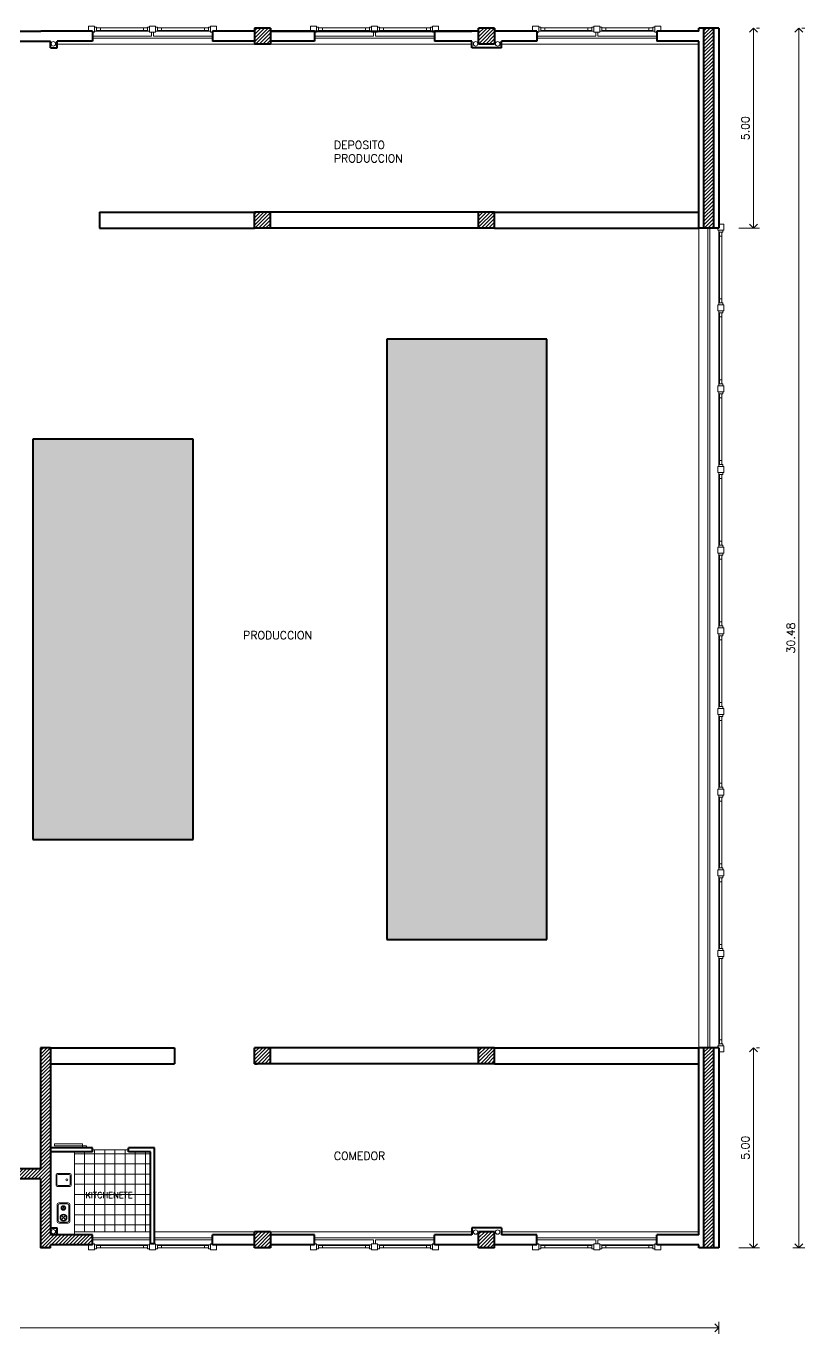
# Model space of a CAD drawing. Extents: x 952 to 1352, y -109 to 175.
# Drawn here: x 1112.36 to 1131.82, y 142.8 to 175.47 of the extents above; entities that cross this region are included whole.
import ezdxf

# ---------------------------------------------------------------- set-up
doc = ezdxf.new("R2010")
doc.units = 0
doc.header["$LTSCALE"] = 0.5
doc.layers.get('0').update_dxf_attribs({"linetype": 'CONTINUOUS'})
doc.layers.get('Defpoints').update_dxf_attribs({"linetype": 'CONTINUOUS'})
for name, color, linetype, lineweight in [('Acotaciones', 9, 'CONTINUOUS', 9), ('Carpintería', 55, 'CONTINUOUS', 20), ('Detalles 01', 8, 'CONTINUOUS', 9), ('Equipamiento fijo', 31, 'CONTINUOUS', 13), ('Equipamiento movil', 33, 'CONTINUOUS', 9), ('Muros corte', 7, 'CONTINUOUS', 40), ('Punta 015', 64, 'CONTINUOUS', 13), ('Punta 02', 11, 'CONTINUOUS', 20), ('Tratamiento pisos', 251, 'CONTINUOUS', 9), ('Vidrios', 147, 'CONTINUOUS', 13)]:
    doc.layers.add(name, color=color, linetype=linetype, lineweight=lineweight)
doc.styles.add('Texto 1.5 mm', font='simplex.shx', dxfattribs={"height": 0.15})
doc.styles.add('Texto 2 mm', font='simplex.shx', dxfattribs={"height": 0.2})
doc.dimstyles.new('Segunda línea', dxfattribs={"dimscale": 0, "dimtxt": 0.2, "dimasz": 0.2, "dimexe": 0.15, "dimexo": 0.5, "dimgap": 0.1, "dimtad": 1, "dimzin": 4, "dimdsep": 46, "dimtxsty": 'Texto 2 mm', "dimblk": 'OPEN90', "dimcen": 2.5, "dimclrd": 256, "dimclre": 256, "dimclrt": 256, "dimadec": 0, "dimazin": 0, "dimtfac": 1, "dimtmove": 2, "dimatfit": 3, "dimldrblk": 'OPEN90', "dimfxl": 1, "dimtolj": 1, "dimtzin": 0, "dimlwd": -1, "dimlwe": -1, "dimarcsym": 0})
pattern_1 = [(45, (2.81977, 32.74268), (-0.0449012806, 0.0449012806), [])]
pattern_2 = [(45, (2.81977, 47.21768), (-0.0449012806, 0.0449012806), [])]

# ---------------------------------------------------------------- blocks, each defined once
blk = doc.blocks.new('_Open90')
at = {"color": 0, "linetype": 'ByBlock', "lineweight": -2}
for p, q in [((0, 0), (-1, 0)), ((-0.5, 0.5), (0, 0)), ((0, 0), (-0.5, -0.5))]:
    blk.add_line(p, q, dxfattribs=at)
blk = doc.blocks.new('*D270')
at = {"layer": 'Acotaciones', "transparency": 16777216}
for p, q in [((1093.665, 143.098), (1093.665, 142.798)), ((1093.865, 142.948), (1129.465, 142.948)), ((1129.665, 143.098), (1129.665, 142.798))]:
    blk.add_line(p, q, dxfattribs=at)
at = {"layer": 'Defpoints', "color": 0, "transparency": 16777216}
for p in [(1093.665, 143.598), (1129.665, 143.598), (1129.665, 142.948)]:
    blk.add_point(p, dxfattribs=at)
at = {"layer": 'Acotaciones', "transparency": 16777216, "xscale": 0.2, "yscale": 0.2, "zscale": 0.2, "rotation": 180}
blk.add_blockref('_Open90', (1093.665, 142.948), dxfattribs=at)
at = {"layer": 'Acotaciones', "transparency": 16777216, "xscale": 0.2, "yscale": 0.2, "zscale": 0.2}
blk.add_blockref('_Open90', (1129.665, 142.948), dxfattribs=at)
at = {"layer": 'Acotaciones', "transparency": 16777216, "insert": (1111.665, 143.148), "char_height": 0.2, "attachment_point": 5, "style": 'Texto 2 mm'}
blk.add_mtext('\\A1;36.00', dxfattribs=at)
blk = doc.blocks.new('*D271')
at = {"layer": 'Acotaciones', "transparency": 16777216}
for p, q in [((1131.665, 145.148), (1131.665, 175.223)), ((1131.743, 175.423), (1131.815, 175.423)), ((1131.515, 144.948), (1131.815, 144.948))]:
    blk.add_line(p, q, dxfattribs=at)
at = {"layer": 'Defpoints', "color": 0, "transparency": 16777216}
for p in [(1131.243, 175.423), (1131.665, 175.423), (1131.015, 144.948)]:
    blk.add_point(p, dxfattribs=at)
at = {"layer": 'Acotaciones', "transparency": 16777216, "xscale": 0.2, "yscale": 0.2, "zscale": 0.2}
for p, rotation in [((1131.665, 175.423), 90), ((1131.665, 144.948), 270)]:
    blk.add_blockref('_Open90', p, dxfattribs=dict(at, rotation=rotation))
at = {"layer": 'Acotaciones', "transparency": 16777216, "insert": (1131.465, 160.185), "char_height": 0.2, "attachment_point": 5, "rotation": 90, "style": 'Texto 2 mm'}
blk.add_mtext('\\A1;30.48', dxfattribs=at)
blk = doc.blocks.new('*D272')
at = {"layer": 'Acotaciones', "transparency": 16777216}
for p, q in [((1130.529, 170.623), (1130.529, 175.223)), ((1130.608, 175.423), (1130.679, 175.423)), ((1130.165, 170.423), (1130.679, 170.423))]:
    blk.add_line(p, q, dxfattribs=at)
at = {"layer": 'Defpoints', "color": 0, "transparency": 16777216}
for p in [(1130.108, 175.423), (1130.529, 175.423), (1129.665, 170.423)]:
    blk.add_point(p, dxfattribs=at)
at = {"layer": 'Acotaciones', "transparency": 16777216, "xscale": 0.2, "yscale": 0.2, "zscale": 0.2}
for p, rotation in [((1130.529, 175.423), 90), ((1130.529, 170.423), 270)]:
    blk.add_blockref('_Open90', p, dxfattribs=dict(at, rotation=rotation))
at = {"layer": 'Acotaciones', "transparency": 16777216, "insert": (1130.329, 172.923), "char_height": 0.2, "attachment_point": 5, "rotation": 90, "style": 'Texto 2 mm'}
blk.add_mtext('\\A1;5.00', dxfattribs=at)
blk = doc.blocks.new('*D273')
at = {"layer": 'Acotaciones', "transparency": 16777216}
for p, q in [((1130.529, 145.148), (1130.529, 149.748)), ((1130.608, 149.948), (1130.679, 149.948)), ((1130.165, 144.948), (1130.679, 144.948))]:
    blk.add_line(p, q, dxfattribs=at)
at = {"layer": 'Defpoints', "color": 0, "transparency": 16777216}
for p in [(1130.108, 149.948), (1130.529, 149.948), (1129.665, 144.948)]:
    blk.add_point(p, dxfattribs=at)
at = {"layer": 'Acotaciones', "transparency": 16777216, "xscale": 0.2, "yscale": 0.2, "zscale": 0.2}
for p, rotation in [((1130.529, 149.948), 90), ((1130.529, 144.948), 270)]:
    blk.add_blockref('_Open90', p, dxfattribs=dict(at, rotation=rotation))
at = {"layer": 'Acotaciones', "transparency": 16777216, "insert": (1130.329, 147.448), "char_height": 0.2, "attachment_point": 5, "rotation": 90, "style": 'Texto 2 mm'}
blk.add_mtext('\\A1;5.00', dxfattribs=at)

msp = doc.modelspace()

# ---------------------------------------------------------------- hatches: boundary and pattern name
at = {"layer": 'Detalles 01'}
h = msp.add_hatch(dxfattribs=at)
h.set_pattern_fill('ANSI31', color=256, scale=0.02, style=0)
h.set_pattern_definition(pattern_2)
h.paths.add_polyline_path([(1118.065, 175.023), (1118.465, 175.023), (1118.465, 175.423), (1118.065, 175.423)])
h = msp.add_hatch(dxfattribs=at)
h.set_pattern_fill('ANSI31', color=256, scale=0.02, style=0)
h.set_pattern_definition(pattern_2)
h.paths.add_polyline_path([(1124.065, 175.423), (1123.665, 175.423), (1123.665, 175.023), (1124.065, 175.023)])
h = msp.add_hatch(dxfattribs=at)
h.set_pattern_fill('ANSI31', color=256, scale=0.02, style=0)
h.set_pattern_definition(pattern_2)
h.paths.add_polyline_path([(1129.295, 170.423), (1129.535, 170.423), (1129.535, 175.423), (1129.295, 175.423)])
h = msp.add_hatch(dxfattribs=at)
h.set_pattern_fill('ANSI31', color=256, scale=0.02, style=0)
h.set_pattern_definition(pattern_2)
h.paths.add_polyline_path([(1118.465, 170.423), (1118.465, 170.823), (1118.065, 170.823), (1118.065, 170.423)])
h = msp.add_hatch(dxfattribs=at)
h.set_pattern_fill('ANSI31', color=256, scale=0.02, style=0)
h.set_pattern_definition(pattern_2)
h.paths.add_polyline_path([(1123.665, 170.423), (1124.065, 170.423), (1124.065, 170.823), (1123.665, 170.823)])
h = msp.add_hatch(dxfattribs=at)
h.set_pattern_fill('ANSI31,_O', color=256, scale=0.02)
h.set_pattern_definition(pattern_1)
h.paths.add_polyline_path([(1111.848, 146.923), (1111.848, 146.673), (1112.715, 146.673), (1112.715, 144.948), (1112.965, 144.948), (1112.965, 145.023), (1114.015, 145.023), (1114.015, 145.273), (1112.965, 145.273), (1112.965, 149.948), (1112.715, 149.948), (1112.715, 146.923)])
h = msp.add_hatch(dxfattribs=at)
h.set_pattern_fill('ANSI31', color=256, scale=0.02, style=0)
h.set_pattern_definition(pattern_1)
h.paths.add_polyline_path([(1118.065, 149.948), (1118.065, 149.548), (1118.465, 149.548), (1118.465, 149.948)])
h = msp.add_hatch(dxfattribs=at)
h.set_pattern_fill('ANSI31', color=256, scale=0.02, style=0)
h.set_pattern_definition(pattern_1)
h.paths.add_polyline_path([(1123.665, 149.948), (1123.665, 149.548), (1124.065, 149.548), (1124.065, 149.948)])
h = msp.add_hatch(dxfattribs=at)
h.set_pattern_fill('ANSI31', color=256, scale=0.02, style=0)
h.set_pattern_definition(pattern_1)
h.paths.add_polyline_path([(1129.535, 149.948), (1129.295, 149.948), (1129.295, 144.948), (1129.535, 144.948)])
h = msp.add_hatch(dxfattribs=at)
h.set_pattern_fill('ANSI31', color=256, scale=0.02, style=0)
h.set_pattern_definition(pattern_1)
h.paths.add_polyline_path([(1118.465, 144.948), (1118.465, 145.348), (1118.065, 145.348), (1118.065, 144.948)])
h = msp.add_hatch(dxfattribs=at)
h.set_pattern_fill('ANSI31', color=256, scale=0.02, style=0)
h.set_pattern_definition(pattern_1)
h.paths.add_polyline_path([(1123.665, 144.948), (1124.065, 144.948), (1124.065, 145.348), (1123.665, 145.348)])
at = {"layer": 'Tratamiento pisos'}
h = msp.add_hatch(dxfattribs=at)
h.set_pattern_fill('NET,_I', color=256, scale=0.08, angle=-90, style=2)
h.set_pattern_definition([(270, (2.81977, 32.74268), (0.254, -4e-17), []), (0, (2.81977, 32.74268), (6e-17, 0.254), [])])
h.paths.add_polyline_path([(1114.015, 147.398), (1114.015, 147.348), (1113.565, 147.348), (1113.565, 145.348), (1115.44, 145.348), (1115.465, 145.348), (1115.465, 147.348), (1114.915, 147.348), (1114.915, 147.398)])
at = {"layer": 'Vidrios'}
h = msp.add_hatch(color=252, dxfattribs=at)
h.dxf.hatch_style = 1
h.paths.add_polyline_path([(1121.369, 152.651), (1125.369, 152.651), (1125.369, 167.651), (1121.369, 167.651)])
h.paths.add_polyline_path([(1116.529, 165.151), (1112.529, 165.151), (1112.529, 155.151), (1116.529, 155.151)])

# ---------------------------------------------------------------- linework, layer by layer
at = {"layer": 'Carpintería'}
for p, q in [((1114.065, 175.473), (1113.915, 175.473)), ((1113.915, 175.473), (1113.915, 175.348)), ((1114.065, 175.473), (1114.065, 175.323)), ((1115.59, 175.473), (1115.44, 175.473)), ((1115.44, 175.473), (1115.44, 175.323)), ((1115.59, 175.473), (1115.59, 175.323)), ((1116.965, 175.473), (1116.965, 175.323)), ((1116.965, 175.473), (1117.115, 175.473)), ((1117.115, 175.473), (1117.115, 175.348)), ((1119.615, 175.473), (1119.465, 175.473)), ((1119.465, 175.473), (1119.465, 175.348)), ((1119.615, 175.473), (1119.615, 175.323)), ((1121.14, 175.473), (1120.99, 175.473)), ((1120.99, 175.473), (1120.99, 175.323)), ((1121.14, 175.473), (1121.14, 175.323)), ((1122.515, 175.473), (1122.515, 175.323)), ((1122.515, 175.473), (1122.665, 175.473)), ((1122.665, 175.473), (1122.665, 175.348)), ((1125.165, 175.473), (1125.015, 175.473)), ((1125.015, 175.473), (1125.015, 175.348)), ((1125.165, 175.473), (1125.165, 175.323)), ((1126.69, 175.473), (1126.54, 175.473)), ((1126.54, 175.473), (1126.54, 175.323)), ((1126.69, 175.473), (1126.69, 175.323)), ((1128.065, 175.473), (1128.065, 175.323)), ((1128.065, 175.473), (1128.215, 175.473)), ((1128.215, 175.473), (1128.215, 175.348)), ((1114.065, 175.323), (1114.015, 175.323)), ((1114.065, 175.448), (1114.115, 175.448)), ((1114.115, 175.348), (1114.065, 175.348)), ((1114.115, 175.448), (1114.115, 175.348)), ((1114.115, 175.428), (1115.39, 175.428)), ((1114.115, 175.368), (1115.39, 175.368)), ((1114.215, 175.428), (1114.215, 175.368)), ((1115.29, 175.428), (1115.29, 175.368)), ((1115.44, 175.448), (1115.39, 175.448)), ((1115.39, 175.348), (1115.39, 175.448)), ((1115.39, 175.348), (1115.44, 175.348)), ((1115.59, 175.323), (1115.44, 175.323)), ((1115.59, 175.448), (1115.64, 175.448)), ((1115.64, 175.348), (1115.59, 175.348)), ((1115.64, 175.448), (1115.64, 175.348)), ((1115.64, 175.428), (1116.915, 175.428)), ((1115.64, 175.368), (1116.915, 175.368)), ((1115.74, 175.428), (1115.74, 175.368)), ((1116.815, 175.428), (1116.815, 175.368)), ((1116.915, 175.448), (1116.915, 175.348)), ((1116.965, 175.448), (1116.915, 175.448)), ((1116.915, 175.348), (1116.965, 175.348)), ((1116.965, 175.323), (1117.015, 175.323)), ((1119.615, 175.323), (1119.565, 175.323)), ((1119.615, 175.448), (1119.665, 175.448)), ((1119.665, 175.348), (1119.615, 175.348)), ((1119.665, 175.448), (1119.665, 175.348)), ((1119.665, 175.428), (1120.94, 175.428)), ((1119.665, 175.368), (1120.94, 175.368)), ((1119.765, 175.428), (1119.765, 175.368)), ((1120.84, 175.428), (1120.84, 175.368)), ((1120.99, 175.448), (1120.94, 175.448)), ((1120.94, 175.348), (1120.94, 175.448)), ((1120.94, 175.348), (1120.99, 175.348)), ((1121.14, 175.323), (1120.99, 175.323)), ((1121.14, 175.448), (1121.19, 175.448)), ((1121.19, 175.348), (1121.14, 175.348)), ((1121.19, 175.448), (1121.19, 175.348)), ((1121.19, 175.428), (1122.465, 175.428)), ((1121.19, 175.368), (1122.465, 175.368)), ((1121.29, 175.428), (1121.29, 175.368)), ((1122.365, 175.428), (1122.365, 175.368)), ((1122.465, 175.448), (1122.465, 175.348)), ((1122.515, 175.448), (1122.465, 175.448)), ((1122.465, 175.348), (1122.515, 175.348)), ((1122.515, 175.323), (1122.565, 175.323)), ((1125.165, 175.323), (1125.115, 175.323)), ((1125.165, 175.448), (1125.215, 175.448)), ((1125.215, 175.348), (1125.165, 175.348)), ((1125.215, 175.448), (1125.215, 175.348)), ((1125.215, 175.428), (1126.49, 175.428)), ((1125.215, 175.368), (1126.49, 175.368)), ((1125.315, 175.428), (1125.315, 175.368)), ((1126.39, 175.428), (1126.39, 175.368)), ((1126.54, 175.448), (1126.49, 175.448)), ((1126.49, 175.348), (1126.49, 175.448)), ((1126.49, 175.348), (1126.54, 175.348)), ((1126.69, 175.323), (1126.54, 175.323)), ((1126.69, 175.448), (1126.74, 175.448)), ((1126.74, 175.348), (1126.69, 175.348)), ((1126.74, 175.448), (1126.74, 175.348)), ((1126.74, 175.428), (1128.015, 175.428)), ((1126.74, 175.368), (1128.015, 175.368)), ((1126.84, 175.428), (1126.84, 175.368)), ((1127.915, 175.428), (1127.915, 175.368)), ((1128.015, 175.448), (1128.015, 175.348)), ((1128.065, 175.448), (1128.015, 175.448)), ((1128.015, 175.348), (1128.065, 175.348)), ((1128.065, 175.323), (1128.115, 175.323)), ((1129.64, 170.423), (1129.64, 170.373)), ((1129.79, 170.373), (1129.64, 170.373)), ((1129.79, 170.523), (1129.665, 170.523)), ((1129.665, 170.373), (1129.665, 170.323)), ((1129.765, 170.323), (1129.665, 170.323)), ((1129.685, 168.556), (1129.685, 170.323)), ((1129.745, 168.556), (1129.745, 170.323)), ((1129.765, 170.373), (1129.765, 170.323)), ((1129.79, 170.523), (1129.79, 170.373)), ((1129.745, 170.223), (1129.685, 170.223)), ((1129.685, 168.656), (1129.745, 168.656)), ((1129.64, 168.506), (1129.64, 168.356)), ((1129.64, 168.506), (1129.79, 168.506)), ((1129.64, 168.356), (1129.79, 168.356)), ((1129.665, 168.506), (1129.665, 168.556)), ((1129.665, 168.556), (1129.765, 168.556)), ((1129.665, 168.356), (1129.665, 168.306)), ((1129.765, 168.306), (1129.665, 168.306)), ((1129.685, 166.539), (1129.685, 168.306)), ((1129.745, 166.539), (1129.745, 168.306)), ((1129.765, 168.556), (1129.765, 168.506)), ((1129.765, 168.356), (1129.765, 168.306)), ((1129.79, 168.506), (1129.79, 168.356)), ((1129.745, 168.206), (1129.685, 168.206)), ((1129.64, 166.489), (1129.64, 166.339)), ((1129.64, 166.489), (1129.79, 166.489)), ((1129.64, 166.339), (1129.79, 166.339)), ((1129.665, 166.489), (1129.665, 166.539)), ((1129.665, 166.539), (1129.765, 166.539)), ((1129.665, 166.339), (1129.665, 166.289)), ((1129.685, 166.639), (1129.745, 166.639)), ((1129.765, 166.539), (1129.765, 166.489)), ((1129.765, 166.339), (1129.765, 166.289)), ((1129.79, 166.489), (1129.79, 166.339)), ((1129.765, 166.289), (1129.665, 166.289)), ((1129.685, 164.523), (1129.685, 166.289)), ((1129.745, 166.189), (1129.685, 166.189)), ((1129.745, 164.523), (1129.745, 166.289)), ((1129.64, 164.473), (1129.64, 164.323)), ((1129.64, 164.473), (1129.79, 164.473)), ((1129.665, 164.473), (1129.665, 164.523)), ((1129.665, 164.523), (1129.765, 164.523)), ((1129.685, 164.623), (1129.745, 164.623)), ((1129.765, 164.523), (1129.765, 164.473)), ((1129.79, 164.473), (1129.79, 164.323)), ((1129.64, 164.323), (1129.79, 164.323)), ((1129.665, 164.323), (1129.665, 164.273)), ((1129.765, 164.273), (1129.665, 164.273)), ((1129.685, 162.506), (1129.685, 164.273)), ((1129.745, 164.173), (1129.685, 164.173)), ((1129.745, 162.506), (1129.745, 164.273)), ((1129.765, 164.323), (1129.765, 164.273)), ((1129.64, 162.456), (1129.64, 162.306)), ((1129.64, 162.456), (1129.79, 162.456)), ((1129.665, 162.456), (1129.665, 162.506)), ((1129.665, 162.506), (1129.765, 162.506)), ((1129.685, 162.606), (1129.745, 162.606)), ((1129.765, 162.506), (1129.765, 162.456)), ((1129.79, 162.456), (1129.79, 162.306)), ((1129.64, 162.306), (1129.79, 162.306)), ((1129.665, 162.306), (1129.665, 162.256)), ((1129.765, 162.256), (1129.665, 162.256)), ((1129.685, 160.489), (1129.685, 162.256)), ((1129.745, 162.156), (1129.685, 162.156)), ((1129.745, 160.489), (1129.745, 162.256)), ((1129.765, 162.306), (1129.765, 162.256)), ((1129.64, 160.439), (1129.64, 160.289)), ((1129.64, 160.439), (1129.79, 160.439)), ((1129.665, 160.439), (1129.665, 160.489)), ((1129.665, 160.489), (1129.765, 160.489)), ((1129.685, 160.589), (1129.745, 160.589)), ((1129.765, 160.489), (1129.765, 160.439)), ((1129.79, 160.439), (1129.79, 160.289)), ((1129.64, 160.289), (1129.79, 160.289)), ((1129.665, 160.289), (1129.665, 160.239)), ((1129.765, 160.239), (1129.665, 160.239)), ((1129.685, 158.473), (1129.685, 160.239)), ((1129.745, 160.139), (1129.685, 160.139)), ((1129.745, 158.473), (1129.745, 160.239)), ((1129.765, 160.289), (1129.765, 160.239)), ((1129.685, 158.573), (1129.745, 158.573)), ((1129.64, 158.423), (1129.64, 158.273)), ((1129.64, 158.423), (1129.79, 158.423)), ((1129.64, 158.273), (1129.79, 158.273)), ((1129.665, 158.423), (1129.665, 158.473)), ((1129.665, 158.473), (1129.765, 158.473)), ((1129.665, 158.273), (1129.665, 158.223)), ((1129.765, 158.223), (1129.665, 158.223)), ((1129.685, 156.456), (1129.685, 158.223)), ((1129.745, 156.456), (1129.745, 158.223)), ((1129.765, 158.473), (1129.765, 158.423)), ((1129.765, 158.273), (1129.765, 158.223)), ((1129.79, 158.423), (1129.79, 158.273)), ((1129.745, 158.123), (1129.685, 158.123)), ((1129.685, 156.556), (1129.745, 156.556)), ((1129.64, 156.406), (1129.64, 156.256)), ((1129.64, 156.406), (1129.79, 156.406)), ((1129.64, 156.256), (1129.79, 156.256)), ((1129.665, 156.406), (1129.665, 156.456)), ((1129.665, 156.456), (1129.765, 156.456)), ((1129.665, 156.256), (1129.665, 156.206)), ((1129.765, 156.206), (1129.665, 156.206)), ((1129.685, 154.44), (1129.685, 156.206)), ((1129.745, 154.44), (1129.745, 156.206)), ((1129.765, 156.456), (1129.765, 156.406)), ((1129.765, 156.256), (1129.765, 156.206)), ((1129.79, 156.406), (1129.79, 156.256)), ((1129.745, 156.106), (1129.685, 156.106)), ((1129.64, 154.39), (1129.64, 154.24)), ((1129.64, 154.39), (1129.79, 154.39)), ((1129.64, 154.24), (1129.79, 154.24)), ((1129.665, 154.39), (1129.665, 154.44)), ((1129.665, 154.44), (1129.765, 154.44)), ((1129.665, 154.24), (1129.665, 154.19)), ((1129.685, 154.54), (1129.745, 154.54)), ((1129.765, 154.44), (1129.765, 154.39)), ((1129.765, 154.24), (1129.765, 154.19)), ((1129.79, 154.39), (1129.79, 154.24)), ((1129.765, 154.19), (1129.665, 154.19)), ((1129.685, 152.423), (1129.685, 154.19)), ((1129.745, 154.09), (1129.685, 154.09)), ((1129.745, 152.423), (1129.745, 154.19)), ((1129.64, 152.373), (1129.64, 152.223)), ((1129.64, 152.373), (1129.79, 152.373)), ((1129.665, 152.373), (1129.665, 152.423)), ((1129.665, 152.423), (1129.765, 152.423)), ((1129.685, 152.523), (1129.745, 152.523)), ((1129.765, 152.423), (1129.765, 152.373)), ((1129.79, 152.373), (1129.79, 152.223)), ((1129.64, 152.223), (1129.79, 152.223)), ((1129.665, 152.223), (1129.665, 152.173)), ((1129.765, 152.173), (1129.665, 152.173)), ((1129.685, 150.048), (1129.685, 152.173)), ((1129.745, 150.048), (1129.745, 152.173)), ((1129.765, 152.223), (1129.765, 152.173)), ((1129.79, 149.998), (1129.64, 149.998)), ((1129.64, 149.998), (1129.64, 149.948)), ((1129.665, 149.998), (1129.665, 150.048)), ((1129.665, 150.048), (1129.765, 150.048)), ((1129.685, 150.148), (1129.745, 150.148)), ((1129.765, 150.048), (1129.765, 149.998)), ((1129.79, 149.998), (1129.79, 149.848)), ((1129.79, 149.848), (1129.665, 149.848)), ((1113.065, 147.498), (1113.065, 147.548)), ((1113.065, 147.548), (1113.765, 147.548)), ((1113.765, 147.498), (1113.065, 147.498)), ((1113.765, 147.548), (1113.765, 147.498)), ((1113.865, 147.498), (1113.765, 147.498)), ((1113.765, 147.498), (1113.765, 147.448)), ((1113.865, 147.498), (1113.865, 147.448)), ((1113.915, 144.898), (1113.915, 145.023)), ((1114.065, 144.898), (1113.915, 144.898)), ((1114.065, 145.048), (1114.015, 145.048)), ((1114.065, 144.898), (1114.065, 145.048)), ((1114.115, 145.023), (1114.065, 145.023)), ((1114.065, 144.923), (1114.115, 144.923)), ((1114.115, 144.923), (1114.115, 145.023)), ((1114.115, 145.003), (1115.39, 145.003)), ((1114.115, 144.943), (1115.39, 144.943)), ((1114.215, 144.943), (1114.215, 145.003)), ((1115.29, 144.943), (1115.29, 145.003)), ((1115.39, 145.023), (1115.39, 144.923)), ((1115.39, 145.023), (1115.44, 145.023)), ((1115.44, 144.923), (1115.39, 144.923)), ((1115.44, 144.898), (1115.44, 145.048)), ((1115.44, 145.048), (1115.465, 145.048)), ((1115.59, 144.898), (1115.44, 144.898)), ((1115.59, 145.048), (1115.565, 145.048)), ((1115.59, 144.898), (1115.59, 145.048)), ((1115.64, 145.023), (1115.59, 145.023)), ((1115.59, 144.923), (1115.64, 144.923)), ((1115.64, 144.923), (1115.64, 145.023)), ((1115.64, 145.003), (1116.915, 145.003)), ((1115.64, 144.943), (1116.915, 144.943)), ((1115.74, 144.943), (1115.74, 145.003)), ((1116.815, 144.943), (1116.815, 145.003)), ((1116.915, 144.923), (1116.915, 145.023)), ((1116.915, 145.023), (1116.965, 145.023)), ((1116.965, 144.923), (1116.915, 144.923)), ((1116.965, 144.898), (1116.965, 145.048)), ((1116.965, 145.048), (1117.015, 145.048)), ((1116.965, 144.898), (1117.115, 144.898)), ((1117.115, 144.898), (1117.115, 145.023)), ((1119.465, 144.898), (1119.465, 145.023)), ((1119.615, 144.898), (1119.465, 144.898)), ((1119.615, 145.048), (1119.565, 145.048)), ((1119.615, 144.898), (1119.615, 145.048)), ((1119.665, 145.023), (1119.615, 145.023)), ((1119.615, 144.923), (1119.665, 144.923)), ((1119.665, 144.923), (1119.665, 145.023)), ((1119.665, 145.003), (1120.94, 145.003)), ((1119.665, 144.943), (1120.94, 144.943)), ((1119.765, 144.943), (1119.765, 145.003)), ((1120.84, 144.943), (1120.84, 145.003)), ((1120.94, 145.023), (1120.94, 144.923)), ((1120.94, 145.023), (1120.99, 145.023)), ((1120.99, 144.923), (1120.94, 144.923)), ((1121.14, 145.048), (1120.99, 145.048)), ((1120.99, 144.898), (1120.99, 145.048)), ((1121.14, 144.898), (1120.99, 144.898)), ((1121.14, 144.898), (1121.14, 145.048)), ((1121.19, 145.023), (1121.14, 145.023)), ((1121.14, 144.923), (1121.19, 144.923)), ((1121.19, 144.923), (1121.19, 145.023)), ((1121.19, 145.003), (1122.465, 145.003)), ((1121.19, 144.943), (1122.465, 144.943)), ((1121.29, 144.943), (1121.29, 145.003)), ((1122.365, 144.943), (1122.365, 145.003)), ((1122.465, 144.923), (1122.465, 145.023)), ((1122.465, 145.023), (1122.515, 145.023)), ((1122.515, 144.923), (1122.465, 144.923)), ((1122.515, 144.898), (1122.515, 145.048)), ((1122.515, 145.048), (1122.565, 145.048)), ((1122.515, 144.898), (1122.665, 144.898)), ((1122.665, 144.898), (1122.665, 145.023)), ((1125.015, 144.898), (1125.015, 145.023)), ((1125.165, 144.898), (1125.015, 144.898)), ((1125.165, 145.048), (1125.115, 145.048)), ((1125.165, 144.898), (1125.165, 145.048)), ((1125.215, 145.023), (1125.165, 145.023)), ((1125.165, 144.923), (1125.215, 144.923)), ((1125.215, 144.923), (1125.215, 145.023)), ((1125.215, 145.003), (1126.49, 145.003)), ((1125.215, 144.943), (1126.49, 144.943)), ((1125.315, 144.943), (1125.315, 145.003)), ((1126.39, 144.943), (1126.39, 145.003)), ((1126.49, 145.023), (1126.49, 144.923)), ((1126.49, 145.023), (1126.54, 145.023)), ((1126.54, 144.923), (1126.49, 144.923)), ((1126.69, 145.048), (1126.54, 145.048)), ((1126.54, 144.898), (1126.54, 145.048)), ((1126.69, 144.898), (1126.54, 144.898)), ((1126.69, 144.898), (1126.69, 145.048)), ((1126.74, 145.023), (1126.69, 145.023)), ((1126.69, 144.923), (1126.74, 144.923)), ((1126.74, 144.923), (1126.74, 145.023)), ((1126.74, 145.003), (1128.015, 145.003)), ((1126.74, 144.943), (1128.015, 144.943)), ((1126.84, 144.943), (1126.84, 145.003)), ((1127.915, 144.943), (1127.915, 145.003)), ((1128.015, 144.923), (1128.015, 145.023)), ((1128.015, 145.023), (1128.065, 145.023)), ((1128.065, 144.923), (1128.015, 144.923)), ((1128.065, 144.898), (1128.065, 145.048)), ((1128.065, 145.048), (1128.115, 145.048)), ((1128.065, 144.898), (1128.215, 144.898)), ((1128.215, 144.898), (1128.215, 145.023))]:
    msp.add_line(p, q, dxfattribs=at)
at = {"layer": 'Detalles 01'}
for p, q in [((1115.49, 175.223), (1114.015, 175.223)), ((1117.015, 175.173), (1114.015, 175.173)), ((1115.39, 175.348), (1114.115, 175.348)), ((1115.49, 175.323), (1115.49, 175.223)), ((1115.54, 175.323), (1115.54, 175.223)), ((1117.015, 175.223), (1115.54, 175.223)), ((1116.915, 175.348), (1115.64, 175.348)), ((1121.04, 175.223), (1119.565, 175.223)), ((1122.565, 175.173), (1119.565, 175.173)), ((1120.94, 175.348), (1119.665, 175.348)), ((1121.04, 175.323), (1121.04, 175.223)), ((1121.09, 175.323), (1121.09, 175.223)), ((1122.565, 175.223), (1121.09, 175.223)), ((1122.465, 175.348), (1121.19, 175.348)), ((1126.59, 175.223), (1125.115, 175.223)), ((1128.115, 175.173), (1125.115, 175.173)), ((1126.49, 175.348), (1125.215, 175.348)), ((1126.59, 175.323), (1126.59, 175.223)), ((1126.64, 175.323), (1126.64, 175.223)), ((1128.115, 175.223), (1126.64, 175.223)), ((1128.015, 175.348), (1126.74, 175.348)), ((1129.39, 170.423), (1129.39, 149.948)), ((1129.44, 170.423), (1129.44, 149.948)), ((1129.665, 170.323), (1129.665, 168.556)), ((1129.665, 168.306), (1129.665, 166.539)), ((1129.665, 166.289), (1129.665, 164.523)), ((1129.665, 164.273), (1129.665, 162.506)), ((1129.665, 162.256), (1129.665, 160.489)), ((1129.665, 160.239), (1129.665, 158.473)), ((1129.665, 158.223), (1129.665, 156.456)), ((1129.665, 156.206), (1129.665, 154.44)), ((1129.665, 154.19), (1129.665, 152.423)), ((1129.665, 152.173), (1129.665, 150.048)), ((1115.465, 145.198), (1114.015, 145.198)), ((1115.465, 145.148), (1114.015, 145.148)), ((1117.015, 145.198), (1115.565, 145.198)), ((1117.015, 145.148), (1115.565, 145.148)), ((1122.565, 145.198), (1119.565, 145.198)), ((1121.04, 145.148), (1119.565, 145.148)), ((1121.04, 145.048), (1121.04, 145.148)), ((1122.565, 145.148), (1121.09, 145.148)), ((1121.09, 145.048), (1121.09, 145.148)), ((1128.115, 145.198), (1125.115, 145.198)), ((1126.59, 145.148), (1125.115, 145.148)), ((1126.59, 145.048), (1126.59, 145.148)), ((1128.115, 145.148), (1126.64, 145.148)), ((1126.64, 145.048), (1126.64, 145.148)), ((1115.39, 145.023), (1114.115, 145.023)), ((1116.915, 145.023), (1115.64, 145.023)), ((1120.94, 145.023), (1119.665, 145.023)), ((1122.465, 145.023), (1121.19, 145.023)), ((1126.49, 145.023), (1125.215, 145.023)), ((1128.015, 145.023), (1126.74, 145.023))]:
    msp.add_line(p, q, dxfattribs=at)
for centre in [(1113.041, 175.031), (1123.59, 175.031), (1124.141, 175.031), (1113.041, 145.349), (1123.59, 145.34), (1124.141, 145.34)]:
    msp.add_circle(centre, 0.055, dxfattribs=at)
at = {"layer": 'Equipamiento fijo'}
msp.add_line((1113.565, 145.273), (1113.565, 147.348), dxfattribs=at)
at = {"layer": 'Equipamiento movil'}
for p, q in [((1113.106, 146.774), (1113.106, 146.509)), ((1113.127, 146.534), (1113.127, 146.753)), ((1113.454, 146.804), (1113.136, 146.804)), ((1113.157, 146.783), (1113.433, 146.783)), ((1113.463, 146.753), (1113.463, 146.534)), ((1113.484, 146.509), (1113.484, 146.774)), ((1113.136, 146.479), (1113.454, 146.479)), ((1113.433, 146.504), (1113.157, 146.504)), ((1113.41, 146.068), (1113.176, 146.068)), ((1113.134, 146.026), (1113.134, 145.608)), ((1113.159, 146.001), (1113.159, 145.633)), ((1113.385, 146.043), (1113.201, 146.043)), ((1113.342, 145.652), (1113.243, 145.751)), ((1113.243, 145.652), (1113.342, 145.751)), ((1113.332, 145.937), (1113.25, 145.948)), ((1113.297, 145.983), (1113.285, 145.902)), ((1113.427, 145.817), (1113.427, 146.001)), ((1113.427, 145.633), (1113.427, 145.817)), ((1113.452, 145.817), (1113.452, 146.026)), ((1113.452, 145.608), (1113.452, 145.817)), ((1113.176, 145.566), (1113.41, 145.566)), ((1113.201, 145.591), (1113.385, 145.591))]:
    msp.add_line(p, q, dxfattribs=at)
for centre, radius in [((1113.374, 146.644), 0.0252), ((1113.293, 145.702), 0.0871), ((1113.293, 145.702), 0.0703), ((1113.291, 145.942), 0.0577), ((1113.291, 145.942), 0.041)]:
    msp.add_circle(centre, radius, dxfattribs=at)
for centre, radius, start, end in [((1113.136, 146.774), 0.03, 90, 180), ((1113.157, 146.753), 0.03, 90, 180), ((1113.433, 146.753), 0.03, 0, 90), ((1113.454, 146.774), 0.03, 0, 90), ((1113.136, 146.509), 0.03, 180, 270), ((1113.157, 146.534), 0.03, 180, 270), ((1113.433, 146.534), 0.03, 270, 360), ((1113.454, 146.509), 0.03, 270, 360), ((1113.176, 146.026), 0.0418, 90, 180), ((1113.41, 146.026), 0.0418, 0, 90), ((1113.201, 146.001), 0.0418, 90, 180), ((1113.385, 146.001), 0.0418, 0, 90), ((1113.176, 145.608), 0.0418, 180, 270), ((1113.201, 145.633), 0.0418, 180, 270), ((1113.385, 145.633), 0.0418, 270, 0), ((1113.41, 145.608), 0.0418, 270, 0)]:
    msp.add_arc(centre, radius, start, end, dxfattribs=at)
at = {"layer": 'Muros corte'}
for p, q in [((1110.565, 175.348), (1112.725, 175.348)), ((1114.015, 175.348), (1112.725, 175.348)), ((1114.015, 175.348), (1114.015, 175.098)), ((1118.065, 175.348), (1117.015, 175.348)), ((1117.015, 175.348), (1117.015, 175.098)), ((1118.465, 175.423), (1118.065, 175.423)), ((1118.065, 175.423), (1118.065, 175.023)), ((1118.465, 175.423), (1118.465, 175.023)), ((1119.565, 175.348), (1118.465, 175.348)), ((1118.465, 175.348), (1123.495, 175.348)), ((1119.565, 175.348), (1119.565, 175.098)), ((1123.665, 175.348), (1122.565, 175.348)), ((1122.565, 175.348), (1122.565, 175.098)), ((1124.065, 175.423), (1123.665, 175.423)), ((1123.665, 175.023), (1123.665, 175.423)), ((1124.065, 175.423), (1124.065, 175.023)), ((1125.115, 175.348), (1124.065, 175.348)), ((1125.115, 175.348), (1125.115, 175.098)), ((1129.165, 175.348), (1128.115, 175.348)), ((1128.115, 175.348), (1128.115, 175.098)), ((1129.665, 175.423), (1129.165, 175.423)), ((1129.165, 175.348), (1129.165, 175.423)), ((1129.295, 170.423), (1129.295, 175.423)), ((1129.535, 175.423), (1129.535, 170.423)), ((1129.665, 175.423), (1129.665, 170.423)), ((1106.965, 175.098), (1112.965, 175.098)), ((1111.175, 175.098), (1112.725, 175.098)), ((1112.965, 174.928), (1112.965, 175.098)), ((1112.965, 174.928), (1113.135, 174.928)), ((1114.015, 175.098), (1113.135, 175.098)), ((1113.135, 174.928), (1113.135, 175.098)), ((1118.065, 175.098), (1117.015, 175.098)), ((1118.465, 175.023), (1118.065, 175.023)), ((1119.565, 175.098), (1118.465, 175.098)), ((1123.495, 175.098), (1122.565, 175.098)), ((1123.495, 174.928), (1123.495, 175.098)), ((1124.235, 174.928), (1123.495, 174.928)), ((1124.065, 175.023), (1123.665, 175.023)), ((1125.115, 175.098), (1124.235, 175.098)), ((1124.235, 174.928), (1124.235, 175.098)), ((1129.165, 175.098), (1128.115, 175.098)), ((1129.165, 170.423), (1129.165, 175.098)), ((1114.19, 170.823), (1118.065, 170.823)), ((1114.19, 170.823), (1114.19, 170.423)), ((1118.465, 170.823), (1118.065, 170.823)), ((1118.065, 170.423), (1118.065, 170.823)), ((1118.465, 170.423), (1118.465, 170.823)), ((1123.665, 170.823), (1118.465, 170.823)), ((1124.065, 170.823), (1123.665, 170.823)), ((1123.665, 170.423), (1123.665, 170.823)), ((1124.065, 170.423), (1124.065, 170.823)), ((1124.065, 170.823), (1129.165, 170.823)), ((1114.19, 170.423), (1118.065, 170.423)), ((1118.465, 170.423), (1118.065, 170.423)), ((1123.665, 170.423), (1118.465, 170.423)), ((1124.065, 170.423), (1123.665, 170.423)), ((1124.065, 170.423), (1129.165, 170.423)), ((1129.665, 170.423), (1129.165, 170.423)), ((1129.49, 170.423), (1129.34, 170.423)), ((1121.369, 167.651), (1121.369, 152.651)), ((1125.369, 167.651), (1121.369, 167.651)), ((1125.369, 152.651), (1125.369, 167.651)), ((1112.529, 165.151), (1112.529, 155.151)), ((1116.529, 165.151), (1112.529, 165.151)), ((1116.529, 155.151), (1116.529, 165.151)), ((1112.529, 155.151), (1116.529, 155.151)), ((1121.369, 152.651), (1125.369, 152.651)), ((1112.965, 149.948), (1112.715, 149.948)), ((1112.715, 149.948), (1112.715, 146.923)), ((1112.965, 149.948), (1116.065, 149.948)), ((1112.965, 149.948), (1112.965, 145.273)), ((1116.065, 149.948), (1116.065, 149.548)), ((1118.465, 149.948), (1118.065, 149.948)), ((1118.065, 149.548), (1118.065, 149.948)), ((1118.065, 149.948), (1118.091, 149.948)), ((1118.465, 149.548), (1118.465, 149.948)), ((1123.665, 149.948), (1118.465, 149.948)), ((1124.065, 149.948), (1123.665, 149.948)), ((1123.665, 149.548), (1123.665, 149.948)), ((1124.065, 149.548), (1124.065, 149.948)), ((1124.065, 149.948), (1129.165, 149.948)), ((1129.665, 149.948), (1129.165, 149.948)), ((1129.165, 145.273), (1129.165, 149.948)), ((1129.295, 144.948), (1129.295, 149.948)), ((1129.535, 149.948), (1129.535, 144.948)), ((1129.665, 149.948), (1129.665, 144.948)), ((1112.965, 149.548), (1116.065, 149.548)), ((1118.465, 149.548), (1118.065, 149.548)), ((1118.065, 149.548), (1118.14, 149.548)), ((1123.665, 149.548), (1118.465, 149.548)), ((1124.065, 149.548), (1123.665, 149.548)), ((1124.065, 149.548), (1129.165, 149.548)), ((1114.015, 147.448), (1112.965, 147.448)), ((1114.015, 147.348), (1114.015, 147.448)), ((1115.565, 147.448), (1114.915, 147.448)), ((1114.915, 147.348), (1114.915, 147.448)), ((1115.565, 145.048), (1115.565, 147.448)), ((1114.015, 147.348), (1112.965, 147.348)), ((1115.465, 147.348), (1114.915, 147.348)), ((1115.465, 145.048), (1115.465, 147.348)), ((1112.715, 146.923), (1111.848, 146.923)), ((1112.715, 146.673), (1111.848, 146.673)), ((1112.715, 146.673), (1112.715, 144.948)), ((1112.965, 145.443), (1113.135, 145.443)), ((1113.135, 145.273), (1113.135, 145.443)), ((1124.235, 145.443), (1123.495, 145.443)), ((1123.495, 145.443), (1123.495, 145.273)), ((1124.235, 145.443), (1124.235, 145.273)), ((1114.015, 145.273), (1112.965, 145.273)), ((1114.015, 145.023), (1114.015, 145.273)), ((1118.065, 145.273), (1117.015, 145.273)), ((1117.015, 145.023), (1117.015, 145.273)), ((1118.465, 145.348), (1118.065, 145.348)), ((1118.065, 144.948), (1118.065, 145.348)), ((1118.465, 145.348), (1118.465, 144.948)), ((1119.565, 145.273), (1118.465, 145.273)), ((1119.565, 145.023), (1119.565, 145.273)), ((1123.495, 145.273), (1122.565, 145.273)), ((1122.565, 145.023), (1122.565, 145.273)), ((1124.065, 145.348), (1123.665, 145.348)), ((1123.665, 144.948), (1123.665, 145.348)), ((1124.065, 144.948), (1124.065, 145.348)), ((1125.115, 145.273), (1124.235, 145.273)), ((1125.115, 145.023), (1125.115, 145.273)), ((1129.165, 145.273), (1128.115, 145.273)), ((1128.115, 145.023), (1128.115, 145.273)), ((1112.965, 144.948), (1112.715, 144.948)), ((1112.965, 144.948), (1112.965, 145.023)), ((1114.015, 145.023), (1112.965, 145.023)), ((1115.565, 145.048), (1115.465, 145.048)), ((1118.065, 145.023), (1117.015, 145.023)), ((1118.465, 144.948), (1118.065, 144.948)), ((1119.565, 145.023), (1118.465, 145.023)), ((1123.665, 145.023), (1122.565, 145.023)), ((1124.065, 144.948), (1123.665, 144.948)), ((1125.115, 145.023), (1124.065, 145.023)), ((1129.165, 145.023), (1128.115, 145.023)), ((1129.165, 144.948), (1129.165, 145.023)), ((1129.665, 144.948), (1129.165, 144.948)), ((1129.49, 144.948), (1129.34, 144.948))]:
    msp.add_line(p, q, dxfattribs=at)
at = {"layer": 'Tratamiento pisos'}
for p, q in [((1118.065, 175.023), (1113.135, 175.023)), ((1118.465, 175.023), (1123.495, 175.023)), ((1124.235, 175.023), (1129.165, 175.023)), ((1129.165, 170.423), (1129.165, 149.948)), ((1114.015, 147.398), (1114.915, 147.398)), ((1115.465, 145.348), (1113.565, 145.348)), ((1115.44, 145.348), (1113.565, 145.348)), ((1118.065, 145.348), (1115.565, 145.348)), ((1118.465, 145.348), (1123.495, 145.348)), ((1124.235, 145.348), (1129.165, 145.348))]:
    msp.add_line(p, q, dxfattribs=at)

# ---------------------------------------------------------------- texts
at = {"layer": 'Punta 015', "insert": (1113.843, 146.19), "char_height": 0.15, "width": 1.38855, "attachment_point": 7, "style": 'Texto 1.5 mm'}
msp.add_mtext('KITCHENETE', dxfattribs=at)
at = {"layer": 'Punta 02', "char_height": 0.2, "width": 1.29857, "attachment_point": 7, "style": 'Texto 2 mm'}
for s, insert in [('DEPOSITO PRODUCCION', (1120.048, 172.07)), ('\\P PRODUCCION', (1117.78, 160.154)), ('COMEDOR', (1120.048, 147.145))]:
    msp.add_mtext(s, dxfattribs=dict(at, insert=insert))

# ---------------------------------------------------------------- dimensions: what is measured, and where the dimension line sits
at = {"layer": 'Acotaciones'}
for base, p1, p2, picture, middle in [((1130.529, 175.423), (1129.665, 170.423), (1130.108, 175.423), '*D272', (1130.329, 172.923)), ((1131.665406651, 175.422797163), (1131.015406651, 144.947797163), (1131.24346904, 175.422797163), '*D271', (1131.465406651, 160.185297163)), ((1130.529, 149.948), (1129.665, 144.948), (1130.108, 149.948), '*D273', (1130.329, 147.448))]:
    dim = msp.add_linear_dim(base=base, p1=p1, p2=p2, angle=90, dimstyle='Segunda línea', override={"dimscale": 1}, dxfattribs=at)
    dim.commit()
    dim.dimension.update_dxf_attribs({"geometry": picture, "text_midpoint": middle})
dim = msp.add_linear_dim(base=(1129.665, 142.948), p1=(1093.665, 143.598), p2=(1129.665, 143.598), dimstyle='Segunda línea', override={"dimscale": 1}, dxfattribs=at)
dim.commit()
dim.dimension.update_dxf_attribs({"geometry": '*D270', "text_midpoint": (1111.665, 143.148)})

doc.saveas('drawing.dxf')
